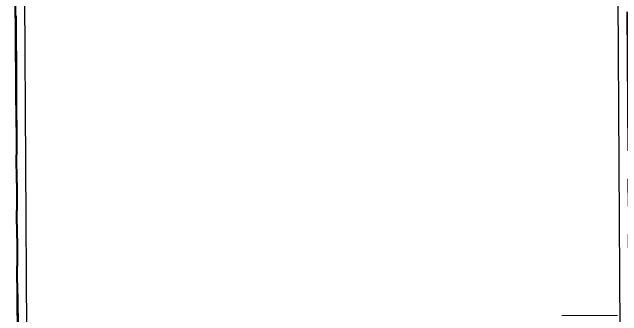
# Model space of a CAD drawing. Header units: feet. Extents: x 919634 to 928945, y 707022 to 708026.
# Drawn here: x 920275.17 to 920297.11, y 707535.68 to 707546.6 of the extents above; entities that cross this region are included whole.
import ezdxf

# ---------------------------------------------------------------- set-up
doc = ezdxf.new("R2010")
doc.units = ezdxf.units.FT
doc.header["$LTSCALE"] = 20
doc.header["$MEASUREMENT"] = 0
doc.linetypes.add('Site Plan$0$PHANTOM2', pattern=[1.25, 0.625, -0.125, 0.125, -0.125, 0.125, -0.125])
doc.layers.add('-u-site-xref', color=7, linetype='Continuous')
doc.layers.add('Site Plan$0$-u-site-bldg_interior', color=252, linetype='Continuous')
doc.layers.add('Site Plan$0$SP-LOT LINES', color=252, linetype='Site Plan$0$PHANTOM2', lineweight=40)
doc.layers.get('-u-site-xref').off()

# ---------------------------------------------------------------- blocks, each defined once
blk = doc.blocks.new('Site Plan')
at = {"layer": 'Site Plan$0$-u-site-bldg_interior'}
for p, q in [((920275.8368524542, 707515.0463687428, 1.99717204207895e-07), (920275.4186344455, 707579.1359120951, 1.997172001038086e-07)), ((920296.8086107204, 707570.5253066542, 1.997172001038086e-07), (920297.1215423994, 707522.5702976069, 1.997172041204515e-07)), ((920296.9525801592, 707535.6921711599, 1.997172001038086e-07), (920294.9526227403, 707535.6791203849, 1.997172001038086e-07))]:
    blk.add_line(p, q, dxfattribs=at)
at = {"layer": 'Site Plan$0$SP-LOT LINES', "ltscale": 0.4, "elevation": 1.99717204207895e-07}
for points in [[(920252.6392869954, 707596.3209206755), (920274.9721448395, 707596.4666543296), (920275.585531264, 707502.4686556429), (920253.2526734199, 707502.3229219889)], [(920274.9722019634, 707596.4666547023), (920296.971733571, 707596.6102132272), (920297.5851199955, 707502.6122145406), (920275.5855883879, 707502.4686560157)]]:
    blk.add_lwpolyline(points, close=True, dxfattribs=at)

msp = doc.modelspace()

# ---------------------------------------------------------------- block references
at = {"layer": '-u-site-xref'}
msp.add_blockref('Site Plan', (0, 0), dxfattribs=at)

doc.saveas('drawing.dxf')
